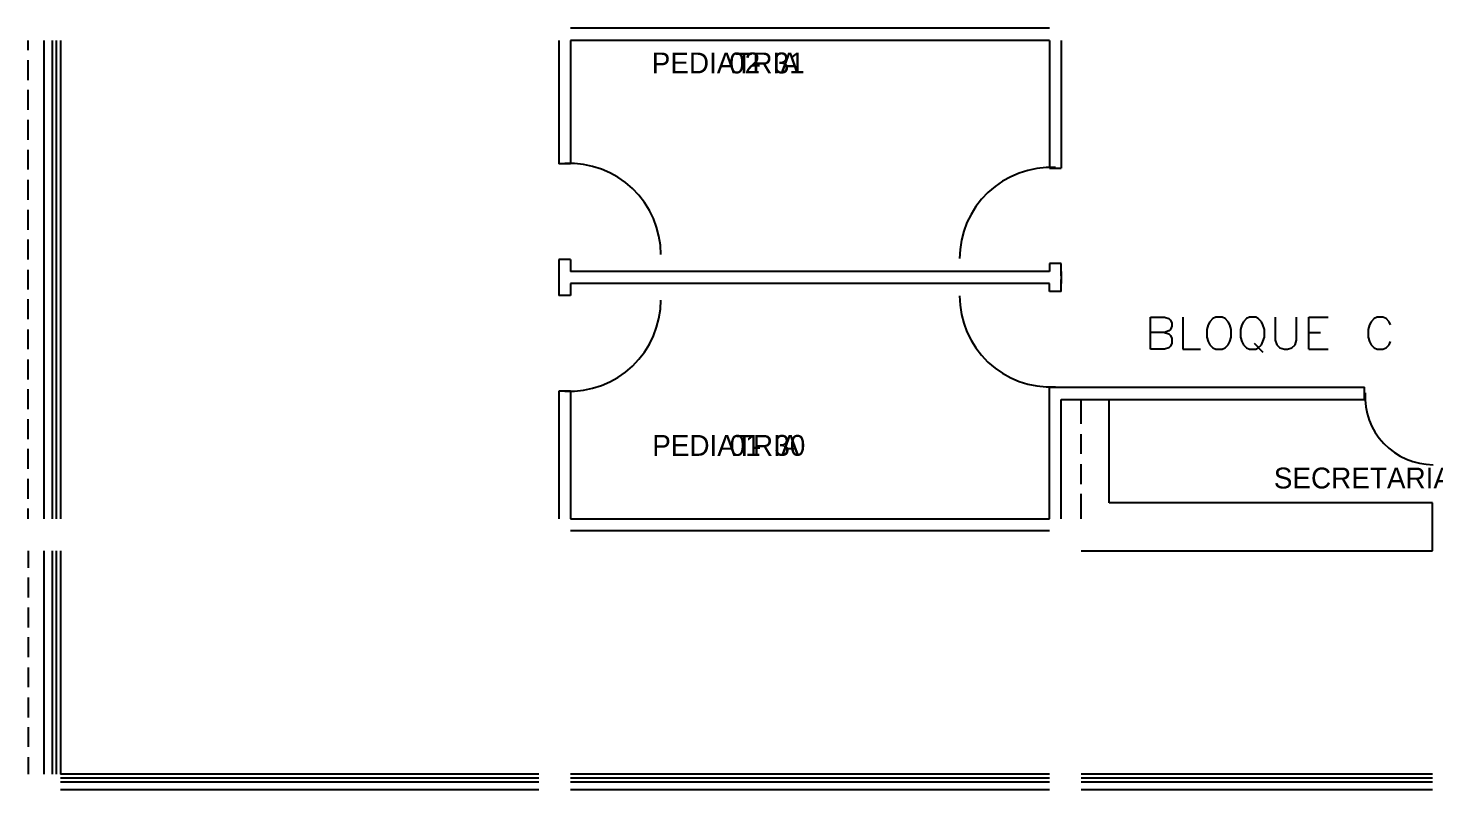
# Model space of a CAD drawing. Header units: metres. Extents: x 0 to 61, y 0 to 90.7.
# Drawn here: x 0 to 13.49, y 56.28 to 63.59 of the extents above; entities that cross this region are included whole.
import ezdxf

# ---------------------------------------------------------------- set-up
doc = ezdxf.new("R2010")
doc.units = ezdxf.units.M
for name, color, linetype in [('MURO_REAL', 7, 'Continuous'), ('PUERTA_REAL', 7, 'Continuous'), ('ROTULO_REAL', 7, 'Continuous')]:
    doc.layers.add(name, color=color, linetype=linetype)

msp = doc.modelspace()

# ---------------------------------------------------------------- linework, layer by layer
at = {"layer": 'MURO_REAL'}
for p, q in [((9.796, 63.59), (5.202, 63.59)), ((0, 63.38), (0, 63.473)), ((0.152, 63.473), (0.152, 58.883)), ((0.23, 63.473), (0.23, 58.883)), ((0.269, 63.473), (0.269, 58.883)), ((0.309, 63.473), (0.309, 58.883)), ((5.089, 63.473), (5.089, 62.287)), ((9.796, 63.473), (5.202, 63.473)), ((5.202, 63.473), (5.202, 62.287)), ((9.796, 63.473), (9.796, 62.248)), ((9.909, 63.473), (9.909, 62.248)), ((0, 63.091), (0, 63.282)), ((0, 62.807), (0, 62.998)), ((0, 62.518), (0, 62.709)), ((0, 62.233), (0, 62.424)), ((5.202, 62.287), (5.089, 62.287)), ((9.796, 62.248), (9.909, 62.248)), ((0, 61.944), (0, 62.136)), ((0, 61.656), (0, 61.847)), ((0, 61.371), (0, 61.562)), ((0, 61.082), (0, 61.273)), ((5.089, 61.371), (5.089, 61.024)), ((5.202, 61.371), (5.089, 61.371)), ((5.089, 61.371), (5.089, 61.024)), ((5.202, 61.371), (5.202, 61.254)), ((5.202, 61.371), (5.202, 61.254)), ((9.909, 61.332), (9.796, 61.332)), ((9.796, 61.332), (9.796, 61.254)), ((9.909, 61.215), (9.909, 61.332)), ((9.796, 61.254), (5.202, 61.254)), ((9.796, 61.141), (5.202, 61.141)), ((5.202, 61.141), (5.202, 61.024)), ((5.202, 61.141), (5.202, 61.024)), ((9.796, 61.063), (9.796, 61.141)), ((9.909, 61.254), (9.909, 61.141)), ((9.909, 61.063), (9.909, 61.18)), ((0, 60.798), (0, 60.989)), ((5.202, 61.024), (5.089, 61.024)), ((9.909, 61.063), (9.796, 61.063)), ((10.766, 60.509), (10.766, 60.818)), ((10.766, 60.818), (10.898, 60.818)), ((10.898, 60.818), (10.942, 60.803)), ((10.942, 60.803), (10.957, 60.789)), ((10.957, 60.789), (10.971, 60.759)), ((10.971, 60.73), (10.957, 60.7)), ((10.971, 60.759), (10.971, 60.73)), ((11.074, 60.818), (11.074, 60.509)), ((11.319, 60.744), (11.304, 60.7)), ((11.334, 60.774), (11.319, 60.744)), ((11.363, 60.803), (11.334, 60.774)), ((11.393, 60.818), (11.363, 60.803)), ((11.451, 60.818), (11.393, 60.818)), ((11.481, 60.803), (11.451, 60.818)), ((11.51, 60.774), (11.481, 60.803)), ((11.525, 60.744), (11.51, 60.774)), ((11.54, 60.7), (11.525, 60.744)), ((11.642, 60.744), (11.628, 60.7)), ((11.657, 60.774), (11.642, 60.744)), ((11.687, 60.803), (11.657, 60.774)), ((11.716, 60.818), (11.687, 60.803)), ((11.775, 60.818), (11.716, 60.818)), ((11.799, 60.803), (11.775, 60.818)), ((11.829, 60.774), (11.799, 60.803)), ((11.843, 60.744), (11.829, 60.774)), ((11.858, 60.7), (11.843, 60.744)), ((11.961, 60.818), (11.961, 60.598)), ((12.167, 60.598), (12.167, 60.818)), ((12.284, 60.509), (12.284, 60.818)), ((12.284, 60.818), (12.47, 60.818)), ((12.867, 60.744), (12.852, 60.7)), ((12.882, 60.774), (12.867, 60.744)), ((12.911, 60.803), (12.882, 60.774)), ((12.94, 60.818), (12.911, 60.803)), ((12.994, 60.818), (12.94, 60.818)), ((13.024, 60.803), (12.994, 60.818)), ((13.053, 60.774), (13.024, 60.803)), ((13.068, 60.744), (13.053, 60.774)), ((0, 60.509), (0, 60.7)), ((10.898, 60.671), (10.766, 60.671)), ((10.942, 60.686), (10.898, 60.671)), ((10.898, 60.671), (10.942, 60.656)), ((10.957, 60.7), (10.942, 60.686)), ((10.942, 60.656), (10.957, 60.642)), ((10.957, 60.642), (10.971, 60.612)), ((10.971, 60.612), (10.971, 60.568)), ((11.304, 60.7), (11.304, 60.627)), ((11.304, 60.627), (11.319, 60.583)), ((11.319, 60.583), (11.334, 60.553)), ((11.51, 60.553), (11.525, 60.583)), ((11.525, 60.583), (11.54, 60.627)), ((11.54, 60.627), (11.54, 60.7)), ((11.628, 60.7), (11.628, 60.627)), ((11.628, 60.627), (11.642, 60.583)), ((11.642, 60.583), (11.657, 60.553)), ((11.829, 60.553), (11.843, 60.583)), ((11.843, 60.583), (11.858, 60.627)), ((11.858, 60.627), (11.858, 60.7)), ((11.961, 60.598), (11.976, 60.553)), ((12.152, 60.553), (12.167, 60.598)), ((12.284, 60.671), (12.397, 60.671)), ((12.852, 60.7), (12.852, 60.627)), ((12.852, 60.627), (12.867, 60.583)), ((12.867, 60.583), (12.882, 60.553)), ((13.053, 60.553), (13.068, 60.583)), ((10.898, 60.509), (10.766, 60.509)), ((10.942, 60.524), (10.898, 60.509)), ((10.957, 60.539), (10.942, 60.524)), ((10.971, 60.568), (10.957, 60.539)), ((11.074, 60.509), (11.246, 60.509)), ((11.334, 60.553), (11.363, 60.524)), ((11.363, 60.524), (11.393, 60.509)), ((11.393, 60.509), (11.451, 60.509)), ((11.451, 60.509), (11.481, 60.524)), ((11.481, 60.524), (11.51, 60.553)), ((11.657, 60.553), (11.687, 60.524)), ((11.687, 60.524), (11.716, 60.509)), ((11.716, 60.509), (11.775, 60.509)), ((11.76, 60.568), (11.843, 60.48)), ((11.775, 60.509), (11.799, 60.524)), ((11.799, 60.524), (11.829, 60.553)), ((11.976, 60.553), (12.005, 60.524)), ((12.005, 60.524), (12.049, 60.509)), ((12.049, 60.509), (12.078, 60.509)), ((12.078, 60.509), (12.122, 60.524)), ((12.122, 60.524), (12.152, 60.553)), ((12.284, 60.509), (12.47, 60.509)), ((12.882, 60.553), (12.911, 60.524)), ((12.911, 60.524), (12.94, 60.509)), ((12.94, 60.509), (12.994, 60.509)), ((12.994, 60.509), (13.024, 60.524)), ((13.024, 60.524), (13.053, 60.553)), ((0, 60.22), (0, 60.411)), ((0, 59.936), (0, 60.127)), ((5.202, 60.108), (5.089, 60.108)), ((5.089, 60.108), (5.089, 58.883)), ((5.202, 60.108), (5.202, 58.883)), ((9.796, 58.883), (9.796, 60.147)), ((9.796, 60.147), (12.818, 60.147)), ((12.818, 60.029), (12.818, 60.147)), ((9.909, 60.029), (12.818, 60.029)), ((9.909, 58.883), (9.909, 60.029)), ((10.1, 59.794), (10.1, 60.029)), ((10.369, 59.035), (10.369, 60.029)), ((0, 59.647), (0, 59.838)), ((10.1, 59.505), (10.1, 59.696)), ((0, 59.363), (0, 59.554)), ((10.1, 59.216), (10.1, 59.407)), ((0, 59.074), (0, 59.265)), ((10.1, 58.883), (10.1, 59.123)), ((0, 58.883), (0, 58.981)), ((13.469, 59.035), (10.369, 59.035)), ((13.469, 58.575), (13.469, 59.035)), ((5.202, 58.883), (9.796, 58.883)), ((5.202, 58.771), (9.796, 58.771)), ((0, 58.575), (0, 58.413)), ((0.152, 58.575), (0.152, 56.434)), ((0.23, 58.575), (0.23, 56.434)), ((0.269, 58.575), (0.269, 56.434)), ((0.309, 58.575), (0.309, 56.434)), ((10.1, 58.575), (13.469, 58.575)), ((0, 58.32), (0, 58.129)), ((0, 58.031), (0, 57.84)), ((0, 57.747), (0, 57.556)), ((0, 57.458), (0, 57.267)), ((0, 57.169), (0, 56.978)), ((0, 56.885), (0, 56.694)), ((0, 56.596), (0, 56.434)), ((4.898, 56.434), (0.309, 56.434)), ((9.796, 56.434), (5.202, 56.434)), ((13.469, 56.434), (10.1, 56.434)), ((4.898, 56.395), (0.309, 56.395)), ((4.898, 56.356), (0.309, 56.356)), ((4.898, 56.282), (0.309, 56.282)), ((9.796, 56.395), (5.202, 56.395)), ((9.796, 56.356), (5.202, 56.356)), ((9.796, 56.282), (5.202, 56.282)), ((13.469, 56.395), (10.1, 56.395)), ((13.469, 56.356), (10.1, 56.356)), ((13.469, 56.282), (10.1, 56.282))]:
    msp.add_line(p, q, dxfattribs=at)
at = {"layer": 'PUERTA_REAL'}
for points in [[(5.796, 62.052), (5.729, 62.11), (5.656, 62.161), (5.578, 62.203), (5.498, 62.238), (5.414, 62.264), (5.327, 62.282), (5.239, 62.291), (5.149, 62.291)], [(9.853, 62.252), (9.764, 62.252), (9.675, 62.243), (9.589, 62.225), (9.505, 62.199), (9.424, 62.164), (9.347, 62.121), (9.274, 62.071), (9.206, 62.013)], [(6.069, 61.418), (6.064, 61.507), (6.05, 61.595), (6.028, 61.68), (5.998, 61.763), (5.959, 61.842), (5.912, 61.917), (5.858, 61.987), (5.796, 62.052)], [(9.206, 62.013), (9.144, 61.948), (9.09, 61.878), (9.044, 61.803), (9.005, 61.724), (8.974, 61.641), (8.952, 61.556), (8.938, 61.468), (8.934, 61.379)], [(8.934, 61.021), (8.938, 60.932), (8.952, 60.844), (8.974, 60.759), (9.005, 60.676), (9.044, 60.597), (9.09, 60.522), (9.144, 60.452), (9.206, 60.387)], [(5.796, 60.348), (5.858, 60.413), (5.912, 60.483), (5.959, 60.558), (5.998, 60.637), (6.028, 60.72), (6.05, 60.805), (6.064, 60.893), (6.069, 60.982)], [(5.149, 60.109), (5.239, 60.109), (5.327, 60.118), (5.414, 60.136), (5.498, 60.162), (5.578, 60.197), (5.656, 60.239), (5.729, 60.29), (5.796, 60.348)], [(9.206, 60.387), (9.274, 60.329), (9.347, 60.279), (9.424, 60.236), (9.505, 60.201), (9.589, 60.175), (9.675, 60.157), (9.764, 60.148), (9.853, 60.148)], [(12.824, 60.09), (12.824, 60.023), (12.83, 59.957), (12.844, 59.892), (12.863, 59.83), (12.889, 59.769), (12.921, 59.711), (12.959, 59.657), (13.003, 59.606)], [(13.003, 59.606), (13.051, 59.56), (13.104, 59.519), (13.16, 59.484), (13.219, 59.455), (13.281, 59.433), (13.344, 59.416), (13.41, 59.406), (13.477, 59.402)]]:
    msp.add_lwpolyline(points, dxfattribs=at)

# ---------------------------------------------------------------- texts
at = {"layer": 'ROTULO_REAL'}
for s, p in [('PEDIATRIA', (5.981, 63.156)), ('02', (6.724, 63.156)), ('31', (7.152, 63.156)), ('-', (6.938, 63.156)), ('PEDIATRIA', (5.986, 59.487)), ('01', (6.729, 59.487)), ('30', (7.157, 59.487)), ('-', (6.943, 59.487)), ('SECRETARIA-CONTROL', (11.948, 59.174))]:
    msp.add_text(s, height=0.2, dxfattribs=at).set_placement(p)

doc.saveas('drawing.dxf')
